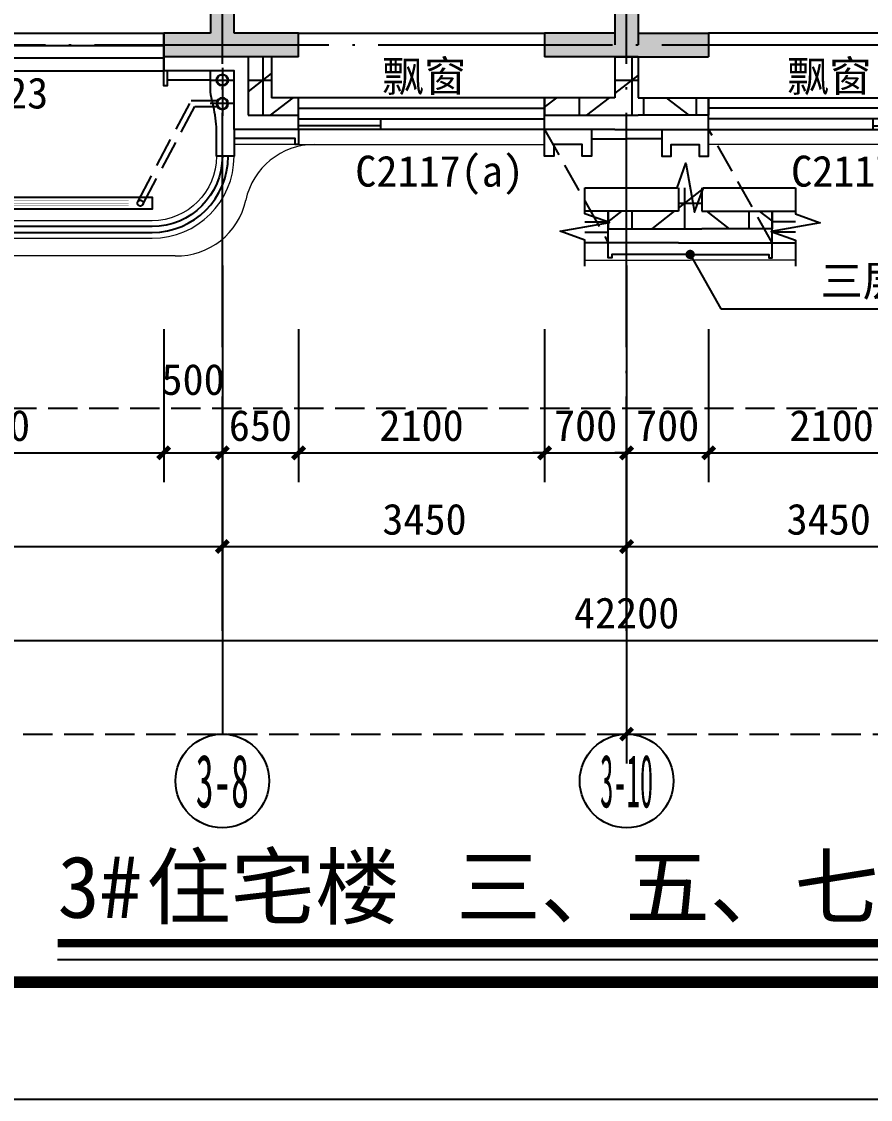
# Model space of a CAD drawing. Extents: x -46233 to 84150, y 109350 to 390860.
# Drawn here: x 23539 to 30784, y 218800 to 228000 of the extents above; entities that cross this region are included whole.
import ezdxf
from ezdxf.enums import TextEntityAlignment as Align
from ezdxf.xclip import XClip

# ---------------------------------------------------------------- set-up
doc = ezdxf.new("R2010")
doc.units = 0
doc.header["$LTSCALE"] = 1000
doc.header["$MEASUREMENT"] = 0
doc.header["$XCLIPFRAME"] = 0
for name, pattern in [('3#-轴线$1$DOTE', [2.42, 2, -0.2, 0.02, -0.2]), ('3#楼J层线脚$0$DASH', [0.35, 0.25, -0.1]), ('3#楼J层线脚$0$DOTE', [2.42, 2, -0.2, 0.02, -0.2]), ('DASH', [0.35, 0.25, -0.1])]:
    doc.linetypes.add(name, pattern=pattern)
doc.layers.get('Defpoints').update_dxf_attribs({"color": 4, "linetype": 'DASH'})
for name, color, linetype in [('120+120-墙体-连接$0$A-COLU-CONC-HATC', 204, 'Continuous'), ('120+120-墙体-连接$0$A-FLOR-UNDR', 177, 'Continuous'), ('120+120-墙体-连接$0$A-WALL-BLOK', 131, 'Continuous'), ('120+120-墙体-连接$0$A-WALL-CONC', 9, 'Continuous'), ('120+120-墙体-连接$0$A-WALL-INSL', 241, 'Continuous'), ('120-J-MC$0$A-ANNO-HATC-SOLD', 252, 'Continuous'), ('120-J-MC$0$A-COLU-CONC-HATC', 204, 'Continuous'), ('120-J-MC$0$A-DOOR', 51, 'Continuous'), ('120-J-MC$0$A-FLOR-HRAL', 71, 'Continuous'), ('120-J-MC$0$A-WALL-BLOK', 131, 'Continuous'), ('120-J-MC$0$A-WALL-CONC', 9, 'Continuous'), ('120-J-MC$0$A-WALL-INSL', 241, 'Continuous'), ('120-MC编号-奇$0$$1$A-ANNO-TEXT', 255, 'Continuous'), ('120-MC编号-奇反$0$$1$A-ANNO-TEXT', 255, 'Continuous'), ('120-墙体$0$120-墙体$0$A-COLU-CONC-HATC', 204, 'Continuous'), ('120-墙体$0$120-墙体$0$A-WALL-CONC', 9, 'Continuous'), ('125-MC-交接$0$A-COLU-CONC-HATC', 204, 'Continuous'), ('125-MC-交接$0$A-WALL-BLOK', 131, 'Continuous'), ('125-MC-交接$0$A-WALL-INSL', 241, 'Continuous'), ('3#-轴号$0$A-ANNO-AXIS-CIRC', 3, 'Continuous'), ('3#-轴号$0$A-ANNO-AXIS-TEXT', 7, 'Continuous'), ('3#-轴号$0$A-ANNO-DIMS', 3, 'Continuous'), ('3#-轴线$1$A-ANNO-DOTE', 10, '3#-轴线$1$DOTE'), ('3#楼J层线脚$0$A-00-HX-113-wall-01Y$0$HRAL', 31, 'Continuous'), ('3#楼J层线脚$0$A-00-HX-113-wall-01Y$0$SUPF', 151, 'Continuous'), ('3#楼J层线脚$0$A-FLOR-OVHD', 171, '3#楼J层线脚$0$DASH'), ('3#楼J层线脚$0$A-FLOR-UNDR', 177, 'Continuous'), ('3#楼J层线脚$0$bolibeiban剖', 4, 'Continuous'), ('A-00-HX-113-wall-01Y$0$HRAL', 31, 'Continuous'), ('A-ANNO-DIMS', 3, 'Continuous'), ('A-ANNO-HATC-PATT', 8, 'Continuous'), ('A-ANNO-NOTE', 3, 'Continuous'), ('A-ANNO-SYMB', 3, 'Continuous'), ('A-ANNO-TEXT', 255, 'Continuous'), ('A-DRAN-SYMB', 243, 'Continuous'), ('A-WALL-INSL', 241, 'Continuous'), ('A1-无手签$0$A-ANNO-TTLB', 7, 'Continuous'), ('AXIS_TEXT', 7, 'Continuous')]:
    doc.layers.add(name, color=color, linetype=linetype)
for name, color, linetype, lineweight in [('3#楼J层线脚$0$A-00-15-1#-PM-2F$0$00-装饰-看', 46, 'Continuous', 5), ('3#楼J层线脚$0$A-00-15-4#-PM-TF$0$00-装饰-看', 46, 'Continuous', 5), ('A-00-15-1#-PM-2F$0$00-装饰-看', 46, 'Continuous', 5)]:
    doc.layers.add(name, color=color, linetype=linetype, lineweight=lineweight)
doc.styles.add('120-MC编号-奇$0$Standard', font='')
doc.styles.add('120-MC编号-奇反$0$Standard', font='')
doc.styles.add('3#-轴号$0$_TCH_AXIS', font='')
doc.styles.add('3#-轴号$0$_TCH_DIM_T3', font='')
doc.styles.add('_TCH_DIM', font='')
doc.styles.add('_TCH_DIM_T3', font='')
doc.styles.add('COMPLEX', font='COMPLEX')
doc.styles.get("Standard").update_dxf_attribs({"font": ''})
doc.styles.get('120-MC编号-奇$0$Standard').set_extended_font_data('SimSun')
doc.styles.get('120-MC编号-奇反$0$Standard').set_extended_font_data('SimSun')
doc.styles.get('3#-轴号$0$_TCH_AXIS').set_extended_font_data('SimSun')
doc.styles.get('3#-轴号$0$_TCH_DIM_T3').set_extended_font_data('SimSun')
doc.styles.get('_TCH_DIM').set_extended_font_data('SimSun')
doc.styles.get('_TCH_DIM_T3').set_extended_font_data('SimSun')
doc.styles.get('Standard').set_extended_font_data('SimSun')
doc.dimstyles.new('3#-轴号$0$_TCH_ARCH&&100', dxfattribs={"dimtxt": 264.345992, "dimasz": 100, "dimexe": 250, "dimexo": 300, "dimgap": 100, "dimtad": 1, "dimdec": 0, "dimzin": 0, "dimdsep": 46, "dimtxsty": '3#-轴号$0$_TCH_DIM_T3', "dimblk": '3#-轴号$0$_ArchTick', "dimcen": 0.09, "dimclrt": 7, "dimazin": 2, "dimtfac": 1, "dimtdec": 0, "dimtix": 1, "dimtmove": 2, "dimatfit": 3, "dimfxl": 100, "dimtolj": 1, "dimtzin": 0, "dimarcsym": 0})
doc.dimstyles.new('_TCH_ARCH&&100', dxfattribs={"dimtxt": 264.345992, "dimasz": 100, "dimexe": 250, "dimexo": 300, "dimgap": 100, "dimtad": 1, "dimdec": 0, "dimzin": 0, "dimdsep": 46, "dimtxsty": '_TCH_DIM_T3', "dimblk": 'ARCHTICK', "dimcen": 0.09, "dimclrt": 7, "dimazin": 2, "dimtfac": 1, "dimtdec": 0, "dimtix": 1, "dimtmove": 2, "dimatfit": 3, "dimfxl": 100, "dimtolj": 1, "dimtzin": 0, "dimarcsym": 0})
pattern_1 = [(0, (0, 0), (0, 350), []), (37.875, (400, 0), (-169.615, 218.0767), []), (90, (400, 0), (-450, 3e-14), [])]

# ---------------------------------------------------------------- blocks, each defined once
blk = doc.blocks.new('120-J-MC$0$BGBFG')
at = {"layer": '120-J-MC$0$A-FLOR-HRAL'}
blk.add_lwpolyline([(0, 0), (700, 0), (700, -60), (0, -60)], close=True, dxfattribs=at)
blk.add_lwpolyline([(700, 0), (700, -90)], dxfattribs=at)
blk = doc.blocks.new('120-J-MC$0$$DorLib2D$00000009')
for p, q in [((0.413, 0.905), (0.413, 0.081)), ((0.454, 0.905), (0.413, 0.905)), ((0.454, 0.081), (0.454, 0.905)), ((0.413, 0.782), (0.378, 0.782)), ((0.489, 0.782), (0.454, 0.782)), ((0.413, 0.624), (0.378, 0.624)), ((0.489, 0.624), (0.454, 0.624)), ((-0.494, 0.081), (-0.453, 0.081)), ((-0.494, -0.002), (-0.494, 0.081)), ((-0.453, 0.081), (-0.453, 0.039)), ((-0.453, 0.039), (-0.412, 0.039)), ((-0.412, 0.039), (-0.412, -0.002)), ((0.413, 0.081), (0.454, 0.081)), ((0.454, 0.039), (0.413, 0.039)), ((0.413, 0.039), (0.413, -0.002)), ((0.495, 0.081), (0.454, 0.081)), ((0.454, 0.081), (0.454, 0.039)), ((0.495, -0.002), (0.495, 0.081)), ((-0.494, -0.002), (-0.494, -0.002)), ((-0.412, -0.002), (-0.494, -0.002)), ((0.413, -0.002), (0.495, -0.002)), ((0.495, -0.002), (0.495, -0.002))]:
    blk.add_line(p, q)
at = {"lineweight": 13}
for p, q in [((0.378, 0.782), (0.378, 0.624)), ((0.489, 0.782), (0.489, 0.624))]:
    blk.add_line(p, q, dxfattribs=at)
blk.add_arc((0.372, 0.082), 0.825, 87.134, 180.0717, dxfattribs=at)
blk = doc.blocks.new('120-J-MC$0$$TCHSYS$WIN2D')
for p, q in [((-0.5, 0.5), (0.5, 0.5)), ((-0.5, 0.5), (-0.5, -0.5)), ((0.5, 0.5), (0.5, -0.5)), ((0.5, 0.1667), (-0.5, 0.1667)), ((0.5, -0.1667), (-0.5, -0.1667)), ((-0.5, -0.5), (0.5, -0.5))]:
    blk.add_line(p, q)
blk = doc.blocks.new('120-J-MC')
at = {"layer": '120-J-MC$0$A-COLU-CONC-HATC'}
h = blk.add_hatch(dxfattribs=at)
h.set_pattern_fill('空心砖', color=256, scale=100, style=0)
h.set_pattern_definition(pattern_1)
h.paths.add_polyline_path([(-2430, -11200), (-2430, -11700), (-2230, -11550), (-2230, -11200)])
h = blk.add_hatch(dxfattribs=at)
h.set_pattern_fill('空心砖', color=256, scale=100, style=0)
h.set_pattern_definition(pattern_1)
h.paths.add_polyline_path([(-2430, -11700), (-2000, -11700), (-2000, -11550), (-2230, -11550)])
h = blk.add_hatch(dxfattribs=at)
h.set_pattern_fill('空心砖', color=256, scale=100, style=0)
h.set_pattern_definition(pattern_1)
h.paths.add_polyline_path([(700, -11550), (100, -11550), (100, -11700), (700, -11700)])
at = {"layer": '120-J-MC$0$A-ANNO-HATC-SOLD'}
blk.add_lwpolyline([(-2000, -11000), (100, -11000)], dxfattribs=at)
at = {"layer": '120-J-MC$0$A-DOOR'}
for p, q in [((-7950, -11320), (-7050, -11320)), ((-6150, -11320), (-5250, -11320))]:
    blk.add_line(p, q, dxfattribs=at)
at = {"layer": '120-J-MC$0$A-FLOR-HRAL'}
blk.add_lwpolyline([(-2500, -50), (-700, -50), (-700, -100), (-2500, -100)], close=True, dxfattribs=at)
at = {"layer": '120-J-MC$0$A-WALL-BLOK'}
for p, q in [((-2430, -11200), (-2430, -11700)), ((-2230, -11200), (-2430, -11200)), ((-2230, -11200), (-2230, -11550)), ((-2000, -11550), (-2230, -11550)), ((-2000, -11700), (-2000, -11550)), ((700, -11550), (100, -11550)), ((100, -11550), (100, -11700)), ((-2430, -11700), (-2000, -11700)), ((100, -11700), (700, -11700))]:
    blk.add_line(p, q, dxfattribs=at)
at = {"layer": '120-J-MC$0$A-WALL-CONC'}
for p, q in [((-2500, -100), (-2500, 100)), ((-700, -100), (-700, 100)), ((-9050, -11200), (-9050, -11000)), ((-7050, -11200), (-7050, -11000)), ((-6150, -11200), (-6150, -11000)), ((-3150, -11200), (-3150, -11000))]:
    blk.add_line(p, q, dxfattribs=at)
at = {"layer": '120-J-MC$0$A-WALL-INSL'}
for p, q in [((-2000, -11820), (-2000, -11700)), ((100, -11820), (100, -11700)), ((-2000, -11820), (-2430, -11820)), ((700, -11820), (100, -11820))]:
    blk.add_line(p, q, dxfattribs=at)
for points in [[(-7200, 100), (-7200, 200), (-7250, 200)], [(-5700, 100), (-5700, 200), (-5500, 200), (-5500, 220), (-4700, 220), (-4700, 100)], [(-3500, 100), (-3500, 220), (-2500, 220), (-2500, 100)], [(100, -3400), (200, -3400), (200, 220), (-700, 220), (-700, 100)], [(100, -4100), (200, -4100), (200, -5000)], [(-9050, -11200), (-9050, -11320), (-9650, -11320)], [(-7050, -11200), (-7050, -11320), (-6150, -11320), (-6150, -11200)], [(-2430, -11820), (-2550, -11820), (-2550, -11320), (-3150, -11320), (-3150, -11200)]]:
    blk.add_lwpolyline(points, dxfattribs=at)
blk.add_blockref('120-J-MC$0$BGBFG', (-2000, -11730))
at = {"layer": '120-J-MC$0$A-DOOR', "zscale": 320}
for name, p, xscale, yscale in [('120-J-MC$0$$TCHSYS$WIN2D', (-1600, 60), -1800, -320), ('120-J-MC$0$$TCHSYS$WIN2D', (-8500, -11160), -1100.000000000146, 320), ('120-J-MC$0$$TCHSYS$WIN2D', (-4200, -11160), 2100.000000000513, 320), ('120-J-MC$0$$DorLib2D$00000009', (-7500, -11160), 900, -900), ('120-J-MC$0$$DorLib2D$00000009', (-5700, -11160), -900, -900)]:
    blk.add_blockref(name, p, dxfattribs=dict(at, xscale=xscale, yscale=yscale))
at = {"layer": '120-J-MC$0$A-DOOR', "xscale": 2100, "yscale": 270, "zscale": 270, "rotation": 180}
blk.add_blockref('120-J-MC$0$$TCHSYS$WIN2D', (-950, -11685), dxfattribs=at)
blk = doc.blocks.new('120-墙体')
at = {"layer": '120-墙体$0$120-墙体$0$A-COLU-CONC-HATC'}
for points in [[(-2550, -11000), (-2550, -8000), (-2750, -8000), (-2750, -11000), (-2650, -11066.7)], [(-2650, -11066.7), (-2750, -11000), (-3150, -11000), (-3150, -11200), (-2650, -11200)], [(-2000, -11000), (-2550, -11000), (-2650, -11066.7), (-2650, -11200), (-2000, -11200)], [(700, -11200), (700, -11000), (100, -11000), (100, -11200)]]:
    blk.add_hatch(color=256, dxfattribs=at).paths.add_polyline_path(points)
at = {"layer": '120-墙体$0$120-墙体$0$A-WALL-CONC'}
for p, q in [((-2750, -8000), (-2750, -11000)), ((-2550, -11000), (-2550, -8000)), ((-2750, -11000), (-3150, -11000)), ((-3150, -11200), (-3150, -11000)), ((-2000, -11000), (-2550, -11000)), ((-2000, -11200), (-2000, -11000)), ((700, -11000), (100, -11000)), ((-2650, -11200), (-3150, -11200)), ((-2000, -11200), (-2650, -11200)), ((700, -11200), (100, -11200))]:
    blk.add_line(p, q, dxfattribs=at)
blk.add_lwpolyline([(100, -11000), (100, -11200)], dxfattribs=at)
at = {"layer": 'Defpoints'}
blk.add_lwpolyline([(700, -4900), (700, -11200)], dxfattribs=at)
blk = doc.blocks.new('120+120-墙体-连接')
at = {"layer": '120+120-墙体-连接$0$A-COLU-CONC-HATC'}
for points in [[(-150, -100), (-100, -100), (0, -33.3), (0, 100), (-150, 100)], [(0, -33.3), (100, -100), (150, -100), (150, 100), (0, 100)], [(0, -33.3), (-100, -100), (-100, -5900), (0, -5966.7), (100, -5900), (100, -100)], [(-100, -5900), (-100, -6100), (0, -6100), (0, -5966.7)], [(0, -5966.7), (0, -6100), (100, -6100), (100, -5900)]]:
    blk.add_hatch(color=256, dxfattribs=at).paths.add_polyline_path(points)
at = {"layer": '120+120-墙体-连接$0$A-FLOR-UNDR'}
for points in [[(-602, 1700), (-102, 1700), (-102, 200), (-602, 200)], [(598, 1700), (98, 1700), (98, 200), (598, 200)]]:
    blk.add_lwpolyline(points, close=True, dxfattribs=at)
at = {"layer": '120+120-墙体-连接$0$A-WALL-BLOK'}
for p, q in [((-102, 1700), (-102, 200)), ((98, 1700), (-102, 1700)), ((98, 1700), (98, 200)), ((98, 200), (-102, 200))]:
    blk.add_line(p, q, dxfattribs=at)
at = {"layer": '120+120-墙体-连接$0$A-WALL-CONC'}
for p, q in [((-150, 100), (0, 100)), ((-150, 100), (-150, -100)), ((0, 100), (150, 100)), ((150, 100), (150, -100)), ((-150, -100), (-100, -100)), ((-100, -100), (-100, -5900)), ((100, -100), (100, -5900)), ((100, -100), (150, -100)), ((-100, -5900), (-100, -5900)), ((100, -5900), (100, -5900)), ((-100, -6100), (0, -6100)), ((0, -6100), (100, -6100))]:
    blk.add_line(p, q, dxfattribs=at)
at = {"layer": '120+120-墙体-连接$0$A-WALL-INSL'}
for p, q in [((-150, 200), (0, 200)), ((0, 200), (150, 200))]:
    blk.add_line(p, q, dxfattribs=at)
blk = doc.blocks.new('3#-标准层')
for name, p in [('120-墙体', (20100, 0)), ('120+120-墙体-连接', (20900, -5100))]:
    blk.add_blockref(name, p)
at = {"xscale": -1}
blk.add_blockref('120-墙体', (21700, 0), dxfattribs=at)
blk = doc.blocks.new('3#-轴线')
at = {"layer": '3#-轴线$1$A-ANNO-DOTE'}
for points in [[(20900, -16100), (20900, 5500)], [(17450, -16100), (17450, -3200)], [(-3000, -11100), (45757.3, -11100)]]:
    blk.add_lwpolyline(points, dxfattribs=at)
blk = doc.blocks.new('_AXISO')
blk.add_circle((0, 0), 0.5)
at = {"layer": 'AXIS_TEXT', "style": 'COMPLEX', "width": 1.041667}
blk.add_attdef('A', text='', height=0.56, dxfattribs=at).set_placement((-0.25, -0.28), (0.25, -0.28), align=Align.FIT)
blk = doc.blocks.new('3#-轴号$0$_ArchTick')
at = {"color": 0, "linetype": 'ByBlock', "const_width": 0.4}
blk.add_lwpolyline([(-0.5, -0.5), (0.5, 0.5)], dxfattribs=at)
blk = doc.blocks.new('*D799')
at = {"layer": '3#-轴号$0$A-ANNO-DIMS', "color": 0, "lineweight": -2, "transparency": 16777216}
for p, q in [((10450, -15881.5), (10450, -16631.5)), ((17450, -15881.5), (17450, -16631.5)), ((10450, -16381.5), (17450, -16381.5))]:
    blk.add_line(p, q, dxfattribs=at)
at = {"layer": 'Defpoints', "color": 0, "transparency": 16777216}
for p in [(10450, -15581.5), (17450, -15581.5), (17450, -16381.5)]:
    blk.add_point(p, dxfattribs=at)
at = {"layer": '3#-轴号$0$A-ANNO-DIMS', "color": 0, "lineweight": -2, "transparency": 16777216, "xscale": 100, "yscale": 100, "zscale": 100, "rotation": 180}
blk.add_blockref('3#-轴号$0$_ArchTick', (10450, -16381.5), dxfattribs=at)
at = {"layer": '3#-轴号$0$A-ANNO-DIMS', "color": 0, "lineweight": -2, "transparency": 16777216, "xscale": 100, "yscale": 100, "zscale": 100}
blk.add_blockref('3#-轴号$0$_ArchTick', (17450, -16381.5), dxfattribs=at)
at = {"layer": '3#-轴号$0$A-ANNO-DIMS', "color": 7, "transparency": 16777216, "insert": (13950, -16149.3), "char_height": 264.35, "attachment_point": 5, "style": '3#-轴号$0$_TCH_DIM_T3'}
blk.add_mtext('\\A1;7000', dxfattribs=at)
blk = doc.blocks.new('*D800')
at = {"layer": '3#-轴号$0$A-ANNO-DIMS', "color": 0, "lineweight": -2, "transparency": 16777216}
for p, q in [((17450, -15881.5), (17450, -16631.5)), ((20900, -15881.5), (20900, -16631.5)), ((17450, -16381.5), (20900, -16381.5))]:
    blk.add_line(p, q, dxfattribs=at)
at = {"layer": 'Defpoints', "color": 0, "transparency": 16777216}
for p in [(17450, -15581.5), (20900, -15581.5), (20900, -16381.5)]:
    blk.add_point(p, dxfattribs=at)
at = {"layer": '3#-轴号$0$A-ANNO-DIMS', "color": 0, "lineweight": -2, "transparency": 16777216, "xscale": 100, "yscale": 100, "zscale": 100, "rotation": 180}
blk.add_blockref('3#-轴号$0$_ArchTick', (17450, -16381.5), dxfattribs=at)
at = {"layer": '3#-轴号$0$A-ANNO-DIMS', "color": 0, "lineweight": -2, "transparency": 16777216, "xscale": 100, "yscale": 100, "zscale": 100}
blk.add_blockref('3#-轴号$0$_ArchTick', (20900, -16381.5), dxfattribs=at)
at = {"layer": '3#-轴号$0$A-ANNO-DIMS', "color": 7, "transparency": 16777216, "insert": (19175, -16149.3), "char_height": 264.35, "attachment_point": 5, "style": '3#-轴号$0$_TCH_DIM_T3'}
blk.add_mtext('\\A1;3450', dxfattribs=at)
blk = doc.blocks.new('*D801')
at = {"layer": '3#-轴号$0$A-ANNO-DIMS', "color": 0, "lineweight": -2, "transparency": 16777216}
for p, q in [((20900, -15881.5), (20900, -16631.5)), ((24350, -15881.5), (24350, -16631.5)), ((20900, -16381.5), (24350, -16381.5))]:
    blk.add_line(p, q, dxfattribs=at)
at = {"layer": 'Defpoints', "color": 0, "transparency": 16777216}
for p in [(20900, -15581.5), (24350, -15581.5), (24350, -16381.5)]:
    blk.add_point(p, dxfattribs=at)
at = {"layer": '3#-轴号$0$A-ANNO-DIMS', "color": 0, "lineweight": -2, "transparency": 16777216, "xscale": 100, "yscale": 100, "zscale": 100, "rotation": 180}
blk.add_blockref('3#-轴号$0$_ArchTick', (20900, -16381.5), dxfattribs=at)
at = {"layer": '3#-轴号$0$A-ANNO-DIMS', "color": 0, "lineweight": -2, "transparency": 16777216, "xscale": 100, "yscale": 100, "zscale": 100}
blk.add_blockref('3#-轴号$0$_ArchTick', (24350, -16381.5), dxfattribs=at)
at = {"layer": '3#-轴号$0$A-ANNO-DIMS', "color": 7, "transparency": 16777216, "insert": (22625, -16149.3), "char_height": 264.35, "attachment_point": 5, "style": '3#-轴号$0$_TCH_DIM_T3'}
blk.add_mtext('\\A1;3450', dxfattribs=at)
blk = doc.blocks.new('YTHYTJYUJ')
at = {"layer": 'A-ANNO-TEXT'}
for p in [(18811.9, -397.5), (22268.6, -397.5)]:
    blk.add_text('飘窗', height=264.35, dxfattribs=at).set_placement(p)
blk = doc.blocks.new('120-MC编号-奇')
at = {"layer": '120-MC编号-奇$0$$1$A-ANNO-TEXT', "color": 2, "style": '120-MC编号-奇$0$Standard'}
for s, p in [('MLC3023', (4255.1, -4542.1, 0)), ('C2117(a)', (8134.8, -5208.9, 0))]:
    blk.add_text(s, height=264.35, dxfattribs=at).set_placement(p)
blk = doc.blocks.new('120-MC编号-奇反')
at = {"layer": '120-MC编号-奇反$0$$1$A-ANNO-TEXT', "color": 2, "style": '120-MC编号-奇反$0$Standard'}
blk.add_text('C2117(a)', height=264.35, dxfattribs=at).set_placement((-9045.9, -5208.9, 0))
blk = doc.blocks.new('125-MC-交接')
at = {"layer": '125-MC-交接$0$A-COLU-CONC-HATC'}
h = blk.add_hatch(dxfattribs=at)
h.set_pattern_fill('空心砖', color=256, scale=100, style=0)
h.set_pattern_definition(pattern_1)
h.paths.add_polyline_path([(-100, -100), (-100, -450), (0, -500), (100, -450), (100, -100)])
h = blk.add_hatch(dxfattribs=at)
h.set_pattern_fill('空心砖', color=256, scale=100, style=0)
h.set_pattern_definition(pattern_1)
h.paths.add_polyline_path([(-100, -450), (-100, -600), (0, -600), (0, -500)])
h = blk.add_hatch(dxfattribs=at)
h.set_pattern_fill('空心砖', color=256, scale=100, style=0)
h.set_pattern_definition(pattern_1)
h.paths.add_polyline_path([(0, -500), (0, -600), (100, -600), (100, -450)])
at = {"layer": '125-MC-交接$0$A-WALL-BLOK'}
for p, q in [((-100, -100), (-100, -450)), ((100, -100), (-100, -100)), ((100, -100), (100, -450)), ((-100, -450), (-100, -450)), ((100, -450), (100, -450)), ((-100, -600), (0, -600)), ((0, -600), (100, -600))]:
    blk.add_line(p, q, dxfattribs=at)
at = {"layer": '125-MC-交接$0$A-WALL-INSL'}
for p, q in [((-100, -720), (0, -720)), ((0, -720), (100, -720))]:
    blk.add_line(p, q, dxfattribs=at)
blk = doc.blocks.new('*U242')
at = {"layer": '3#楼J层线脚$0$A-FLOR-UNDR'}
blk.add_lwpolyline([(0, 0), (6299.8, 0), (6299.8, -100), (0, -100)], close=True, dxfattribs=at)
at = {"layer": '3#楼J层线脚$0$A-FLOR-UNDR', "const_width": 2}
for points in [[(200, -30), (6099.8, -30)], [(200, -50), (6099.8, -50)], [(6099.8, -70), (200, -70)]]:
    blk.add_lwpolyline(points, dxfattribs=at)
blk = doc.blocks.new('3#楼J层线脚')
at = {"layer": '3#楼J层线脚$0$A-00-15-1#-PM-2F$0$00-装饰-看', "linetype": 'ByBlock'}
blk.add_line((6598.2, -5799.9), (0.3, -5800.1), dxfattribs=at)
for points in [[(6949.9, -4949.6, -0.414206), (6399.9, -5499.6), (100.1, -5500.1)], [(4700.1, -5649.8), (6399.9, -5649.6, 0.413989), (7099.9, -4950.1)]]:
    blk.add_lwpolyline(points, format="xyb", dxfattribs=at)
for centre, radius, start, end in [((7786.7, -5449.6), 600, 89.99999, 167.97517), ((6612.2, -5199.1), 601, 268.66625, 347.94156)]:
    blk.add_arc(centre, radius, start, end, dxfattribs=at)
at = {"layer": '3#楼J层线脚$0$A-00-15-4#-PM-TF$0$00-装饰-看', "color": 251}
for points in [[(7620.2, -4848.2), (7099.8, -4848.2)], [(7650.2, -4848.2), (9750, -4848.2)]]:
    blk.add_lwpolyline(points, dxfattribs=at)
at = {"layer": '3#楼J层线脚$0$A-00-HX-113-wall-01Y$0$HRAL'}
for points in [[(6530.4, -4220), (6530.4, -4348.1), (6500.4, -4348.1), (6500.4, -4220)], [(7650.2, -4718.2), (7650.2, -4848.2), (7620.2, -4848.2), (7620.2, -4848.2), (7620.2, -4798.2), (7099.8, -4798.2)], [(10150, -4720), (10150, -4950), (10070, -4950), (10070, -4850), (9830, -4850), (9830, -4950), (9750, -4950), (9750, -4720)], [(10150, -4800), (10450, -4800)]]:
    blk.add_lwpolyline(points, dxfattribs=at)
blk.add_lwpolyline([(7100, -4720), (7100, -4950.1), (6950, -4950.1), (6950, -4700, 0.033286), (6920, -4500, -0.049908), (6900, -4400), (6900, -4222)], format="xyb", dxfattribs=at)
at = {"layer": '3#楼J层线脚$0$A-00-HX-113-wall-01Y$0$SUPF'}
for points in [[(0.2, -5600.1), (6399.9, -5599.6, 0.414206), (7049.9, -4949.6), (7049.9, -4949.6), (7049.9, -4949.6)], [(6999.9, -4949.6), (6999.9, -4949.6), (6999.9, -4949.6, -0.414206), (6399.9, -5549.6), (0.2, -5550.1)]]:
    blk.add_lwpolyline(points, format="xyb", dxfattribs=at)
at = {"layer": '3#楼J层线脚$0$A-FLOR-OVHD'}
for points in [[(6277.8, -5338.3), (6734.3, -4475), (6956.7, -4475)], [(6322, -5361.7), (6764.5, -4525), (6956.7, -4525)]]:
    blk.add_lwpolyline(points, dxfattribs=at)
blk.add_circle((6299.9, -5350), 25, dxfattribs=at)
at = {"layer": '3#楼J层线脚$0$bolibeiban剖'}
blk.add_lwpolyline([(6530.4, -4298.1), (6900, -4298.1)], dxfattribs=at)
at = {"linetype": '3#楼J层线脚$0$DOTE'}
blk.add_blockref('*U242', (100.1, -5300), dxfattribs=at)
blk = doc.blocks.new('YSG-T')
at = {"layer": 'A-DRAN-SYMB', "color": 1}
for p, q in [((0, 105), (0, -105)), ((-105, 0), (105, 0))]:
    blk.add_line(p, q, dxfattribs=at)
for radius in [50, 45]:
    blk.add_circle((0, 0), radius, dxfattribs=at)
blk = doc.blocks.new('VFDCV DF')
at = {"xscale": -1}
blk.add_blockref('YSG-T', (7000, -4500), dxfattribs=at)
blk = doc.blocks.new('雨水管')
at = {"layer": 'A-DRAN-SYMB'}
for p, q in [((100, 105), (100, -105)), ((-5, 0), (205, 0))]:
    blk.add_line(p, q, dxfattribs=at)
for radius in [50, 45]:
    blk.add_circle((100, 0), radius, dxfattribs=at)
blk = doc.blocks.new('YHHYTG')
blk.add_blockref('雨水管', (6900, -4300))
blk = doc.blocks.new('vgfrtvgf')
blk.add_blockref('VFDCV DF', (0, 0))
at = {"layer": 'A-WALL-INSL'}
blk.add_blockref('YHHYTG', (0, 0), dxfattribs=at)
blk = doc.blocks.new('_ArchTick')
at = {"color": 0, "linetype": 'ByBlock', "const_width": 0.4}
blk.add_lwpolyline([(-0.5, -0.5), (0.5, 0.5)], dxfattribs=at)
blk = doc.blocks.new('*D321')
at = {"layer": 'A-ANNO-DIMS', "color": 0, "linetype": 'DASH', "lineweight": -2, "transparency": 16777216}
for p, q in [((28702.7, 222952), (28702.7, 221668.5)), ((49602.7, 222952), (49602.7, 221668.5)), ((28702.7, 221918.5), (49602.7, 221918.5))]:
    blk.add_line(p, q, dxfattribs=at)
at = {"layer": 'Defpoints', "color": 0, "linetype": 'DASH', "transparency": 16777216}
for p in [(28702.7, 223252), (49602.7, 223252), (49602.7, 221918.5)]:
    blk.add_point(p, dxfattribs=at)
at = {"layer": 'A-ANNO-DIMS', "color": 0, "linetype": 'DASH', "lineweight": -2, "transparency": 16777216, "xscale": 100, "yscale": 100, "zscale": 100, "rotation": 180}
blk.add_blockref('_ArchTick', (28702.7, 221918.5), dxfattribs=at)
at = {"layer": 'A-ANNO-DIMS', "color": 0, "linetype": 'DASH', "lineweight": -2, "transparency": 16777216, "xscale": 100, "yscale": 100, "zscale": 100}
blk.add_blockref('_ArchTick', (49602.7, 221918.5), dxfattribs=at)
at = {"layer": 'A-ANNO-DIMS', "color": 7, "linetype": 'DASH', "transparency": 16777216, "insert": (39152.7, 222192.7), "char_height": 264.35, "attachment_point": 5, "style": '_TCH_DIM_T3'}
blk.add_mtext('\\A1;一单元', dxfattribs=at)
blk = doc.blocks.new('*D322')
at = {"layer": 'A-ANNO-DIMS', "color": 0, "linetype": 'DASH', "lineweight": -2, "transparency": 16777216}
for p, q in [((7802.7, 222952), (7802.7, 221668.5)), ((28702.7, 222952), (28702.7, 221668.5)), ((7802.7, 221918.5), (28702.7, 221918.5))]:
    blk.add_line(p, q, dxfattribs=at)
at = {"layer": 'Defpoints', "color": 0, "linetype": 'DASH', "transparency": 16777216}
for p in [(7802.7, 223252), (28702.7, 223252), (28702.7, 221918.5)]:
    blk.add_point(p, dxfattribs=at)
at = {"layer": 'A-ANNO-DIMS', "color": 0, "linetype": 'DASH', "lineweight": -2, "transparency": 16777216, "xscale": 100, "yscale": 100, "zscale": 100, "rotation": 180}
blk.add_blockref('_ArchTick', (7802.7, 221918.5), dxfattribs=at)
at = {"layer": 'A-ANNO-DIMS', "color": 0, "linetype": 'DASH', "lineweight": -2, "transparency": 16777216, "xscale": 100, "yscale": 100, "zscale": 100}
blk.add_blockref('_ArchTick', (28702.7, 221918.5), dxfattribs=at)
at = {"layer": 'A-ANNO-DIMS', "color": 7, "linetype": 'DASH', "transparency": 16777216, "insert": (18252.7, 222192.7), "char_height": 264.35, "attachment_point": 5, "style": '_TCH_DIM_T3'}
blk.add_mtext('\\A1;二单元', dxfattribs=at)
blk = doc.blocks.new('*D598')
at = {"layer": 'A-ANNO-DIMS', "color": 0, "lineweight": -2, "transparency": 16777216}
for p, q in [((7602.7, 225374.2), (7602.7, 222468.5)), ((49802.7, 225374.2), (49802.7, 222468.5)), ((7602.7, 222718.5), (49802.7, 222718.5))]:
    blk.add_line(p, q, dxfattribs=at)
at = {"layer": 'Defpoints', "color": 0, "transparency": 16777216}
for p in [(7602.7, 225674.2), (49802.7, 225674.2), (49802.7, 222718.5)]:
    blk.add_point(p, dxfattribs=at)
at = {"layer": 'A-ANNO-DIMS', "color": 0, "lineweight": -2, "transparency": 16777216, "xscale": 100, "yscale": 100, "zscale": 100, "rotation": 180}
blk.add_blockref('_ArchTick', (7602.7, 222718.5), dxfattribs=at)
at = {"layer": 'A-ANNO-DIMS', "color": 0, "lineweight": -2, "transparency": 16777216, "xscale": 100, "yscale": 100, "zscale": 100}
blk.add_blockref('_ArchTick', (49802.7, 222718.5), dxfattribs=at)
at = {"layer": 'A-ANNO-DIMS', "color": 7, "transparency": 16777216, "insert": (28702.7, 222950.7), "char_height": 264.35, "attachment_point": 5, "style": '_TCH_DIM_T3'}
blk.add_mtext('\\A1;42200', dxfattribs=at)
blk = doc.blocks.new('*D610')
at = {"layer": 'A-ANNO-DIMS', "color": 0, "lineweight": -2, "transparency": 16777216}
for p, q in [((21752.7, 225374.2), (21752.7, 224068.5)), ((24752.7, 225374.2), (24752.7, 224068.5)), ((21752.7, 224318.5), (24752.7, 224318.5))]:
    blk.add_line(p, q, dxfattribs=at)
at = {"layer": 'Defpoints', "color": 0, "transparency": 16777216}
for p in [(21752.7, 225674.2), (24752.7, 225674.2), (24752.7, 224318.5)]:
    blk.add_point(p, dxfattribs=at)
at = {"layer": 'A-ANNO-DIMS', "color": 0, "lineweight": -2, "transparency": 16777216, "xscale": 100, "yscale": 100, "zscale": 100, "rotation": 180}
blk.add_blockref('_ArchTick', (21752.7, 224318.5), dxfattribs=at)
at = {"layer": 'A-ANNO-DIMS', "color": 0, "lineweight": -2, "transparency": 16777216, "xscale": 100, "yscale": 100, "zscale": 100}
blk.add_blockref('_ArchTick', (24752.7, 224318.5), dxfattribs=at)
at = {"layer": 'A-ANNO-DIMS', "color": 7, "transparency": 16777216, "insert": (23252.7, 224550.7), "char_height": 264.35, "attachment_point": 5, "style": '_TCH_DIM_T3'}
blk.add_mtext('\\A1;3000', dxfattribs=at)
blk = doc.blocks.new('*D611')
at = {"layer": 'A-ANNO-DIMS', "color": 0, "lineweight": -2, "transparency": 16777216}
for p, q in [((24752.7, 225374.2), (24752.7, 224068.5)), ((25252.7, 225374.2), (25252.7, 224068.5)), ((24752.7, 224318.5), (25252.7, 224318.5))]:
    blk.add_line(p, q, dxfattribs=at)
at = {"layer": 'Defpoints', "color": 0, "transparency": 16777216}
for p in [(24752.7, 225674.2), (25252.7, 225674.2), (25252.7, 224318.5)]:
    blk.add_point(p, dxfattribs=at)
at = {"layer": 'A-ANNO-DIMS', "color": 0, "lineweight": -2, "transparency": 16777216, "xscale": 100, "yscale": 100, "zscale": 100, "rotation": 180}
blk.add_blockref('_ArchTick', (24752.7, 224318.5), dxfattribs=at)
at = {"layer": 'A-ANNO-DIMS', "color": 0, "lineweight": -2, "transparency": 16777216, "xscale": 100, "yscale": 100, "zscale": 100}
blk.add_blockref('_ArchTick', (25252.7, 224318.5), dxfattribs=at)
at = {"layer": 'A-ANNO-DIMS', "color": 7, "transparency": 16777216, "insert": (25002.7, 224943.5), "char_height": 264.35, "attachment_point": 5, "style": '_TCH_DIM_T3'}
blk.add_mtext('\\A1;500', dxfattribs=at)
blk = doc.blocks.new('*D612')
at = {"layer": 'A-ANNO-DIMS', "color": 0, "lineweight": -2, "transparency": 16777216}
for p, q in [((25252.7, 225374.2), (25252.7, 224068.5)), ((25902.7, 225374.2), (25902.7, 224068.5)), ((25252.7, 224318.5), (25152.7, 224318.5)), ((25252.7, 224318.5), (25902.7, 224318.5)), ((25902.7, 224318.5), (26002.7, 224318.5))]:
    blk.add_line(p, q, dxfattribs=at)
at = {"layer": 'Defpoints', "color": 0, "transparency": 16777216}
for p in [(25252.7, 225674.2), (25902.7, 225674.2), (25902.7, 224318.5)]:
    blk.add_point(p, dxfattribs=at)
at = {"layer": 'A-ANNO-DIMS', "color": 0, "lineweight": -2, "transparency": 16777216, "xscale": 100, "yscale": 100, "zscale": 100}
blk.add_blockref('_ArchTick', (25252.7, 224318.5), dxfattribs=at)
at = {"layer": 'A-ANNO-DIMS', "color": 0, "lineweight": -2, "transparency": 16777216, "xscale": 100, "yscale": 100, "zscale": 100, "rotation": 180}
blk.add_blockref('_ArchTick', (25902.7, 224318.5), dxfattribs=at)
at = {"layer": 'A-ANNO-DIMS', "color": 7, "transparency": 16777216, "insert": (25577.7, 224550.7), "char_height": 264.35, "attachment_point": 5, "style": '_TCH_DIM_T3'}
blk.add_mtext('\\A1;650', dxfattribs=at)
blk = doc.blocks.new('*D613')
at = {"layer": 'A-ANNO-DIMS', "color": 0, "lineweight": -2, "transparency": 16777216}
for p, q in [((25902.7, 225374.2), (25902.7, 224068.5)), ((28002.7, 225374.2), (28002.7, 224068.5)), ((25902.7, 224318.5), (28002.7, 224318.5))]:
    blk.add_line(p, q, dxfattribs=at)
at = {"layer": 'Defpoints', "color": 0, "transparency": 16777216}
for p in [(25902.7, 225674.2), (28002.7, 225674.2), (28002.7, 224318.5)]:
    blk.add_point(p, dxfattribs=at)
at = {"layer": 'A-ANNO-DIMS', "color": 0, "lineweight": -2, "transparency": 16777216, "xscale": 100, "yscale": 100, "zscale": 100, "rotation": 180}
blk.add_blockref('_ArchTick', (25902.7, 224318.5), dxfattribs=at)
at = {"layer": 'A-ANNO-DIMS', "color": 0, "lineweight": -2, "transparency": 16777216, "xscale": 100, "yscale": 100, "zscale": 100}
blk.add_blockref('_ArchTick', (28002.7, 224318.5), dxfattribs=at)
at = {"layer": 'A-ANNO-DIMS', "color": 7, "transparency": 16777216, "insert": (26952.7, 224550.7), "char_height": 264.35, "attachment_point": 5, "style": '_TCH_DIM_T3'}
blk.add_mtext('\\A1;2100', dxfattribs=at)
blk = doc.blocks.new('*D614')
at = {"layer": 'A-ANNO-DIMS', "color": 0, "lineweight": -2, "transparency": 16777216}
for p, q in [((28002.7, 225374.2), (28002.7, 224068.5)), ((28702.7, 225374.2), (28702.7, 224068.5)), ((28002.7, 224318.5), (27902.7, 224318.5)), ((28002.7, 224318.5), (28702.7, 224318.5)), ((28702.7, 224318.5), (28802.7, 224318.5))]:
    blk.add_line(p, q, dxfattribs=at)
at = {"layer": 'Defpoints', "color": 0, "transparency": 16777216}
for p in [(28002.7, 225674.2), (28702.7, 225674.2), (28702.7, 224318.5)]:
    blk.add_point(p, dxfattribs=at)
at = {"layer": 'A-ANNO-DIMS', "color": 0, "lineweight": -2, "transparency": 16777216, "xscale": 100, "yscale": 100, "zscale": 100}
blk.add_blockref('_ArchTick', (28002.7, 224318.5), dxfattribs=at)
at = {"layer": 'A-ANNO-DIMS', "color": 0, "lineweight": -2, "transparency": 16777216, "xscale": 100, "yscale": 100, "zscale": 100, "rotation": 180}
blk.add_blockref('_ArchTick', (28702.7, 224318.5), dxfattribs=at)
at = {"layer": 'A-ANNO-DIMS', "color": 7, "transparency": 16777216, "insert": (28352.7, 224550.7), "char_height": 264.35, "attachment_point": 5, "style": '_TCH_DIM_T3'}
blk.add_mtext('\\A1;700', dxfattribs=at)
blk = doc.blocks.new('*D615')
at = {"layer": 'A-ANNO-DIMS', "color": 0, "lineweight": -2, "transparency": 16777216}
for p, q in [((28702.7, 225374.2), (28702.7, 224068.5)), ((29402.7, 225374.2), (29402.7, 224068.5)), ((28702.7, 224318.5), (28602.7, 224318.5)), ((28702.7, 224318.5), (29402.7, 224318.5)), ((29402.7, 224318.5), (29502.7, 224318.5))]:
    blk.add_line(p, q, dxfattribs=at)
at = {"layer": 'Defpoints', "color": 0, "transparency": 16777216}
for p in [(28702.7, 225674.2), (29402.7, 225674.2), (29402.7, 224318.5)]:
    blk.add_point(p, dxfattribs=at)
at = {"layer": 'A-ANNO-DIMS', "color": 0, "lineweight": -2, "transparency": 16777216, "xscale": 100, "yscale": 100, "zscale": 100}
blk.add_blockref('_ArchTick', (28702.7, 224318.5), dxfattribs=at)
at = {"layer": 'A-ANNO-DIMS', "color": 0, "lineweight": -2, "transparency": 16777216, "xscale": 100, "yscale": 100, "zscale": 100, "rotation": 180}
blk.add_blockref('_ArchTick', (29402.7, 224318.5), dxfattribs=at)
at = {"layer": 'A-ANNO-DIMS', "color": 7, "transparency": 16777216, "insert": (29052.7, 224550.7), "char_height": 264.35, "attachment_point": 5, "style": '_TCH_DIM_T3'}
blk.add_mtext('\\A1;700', dxfattribs=at)
blk = doc.blocks.new('*D616')
at = {"layer": 'A-ANNO-DIMS', "color": 0, "lineweight": -2, "transparency": 16777216}
for p, q in [((29402.7, 225374.2), (29402.7, 224068.5)), ((31502.7, 225374.2), (31502.7, 224068.5)), ((29402.7, 224318.5), (31502.7, 224318.5))]:
    blk.add_line(p, q, dxfattribs=at)
at = {"layer": 'Defpoints', "color": 0, "transparency": 16777216}
for p in [(29402.7, 225674.2), (31502.7, 225674.2), (31502.7, 224318.5)]:
    blk.add_point(p, dxfattribs=at)
at = {"layer": 'A-ANNO-DIMS', "color": 0, "lineweight": -2, "transparency": 16777216, "xscale": 100, "yscale": 100, "zscale": 100, "rotation": 180}
blk.add_blockref('_ArchTick', (29402.7, 224318.5), dxfattribs=at)
at = {"layer": 'A-ANNO-DIMS', "color": 0, "lineweight": -2, "transparency": 16777216, "xscale": 100, "yscale": 100, "zscale": 100}
blk.add_blockref('_ArchTick', (31502.7, 224318.5), dxfattribs=at)
at = {"layer": 'A-ANNO-DIMS', "color": 7, "transparency": 16777216, "insert": (30452.7, 224550.7), "char_height": 264.35, "attachment_point": 5, "style": '_TCH_DIM_T3'}
blk.add_mtext('\\A1;2100', dxfattribs=at)
blk = doc.blocks.new('3#-轴号')
at = {"layer": '3#-轴号$0$A-ANNO-AXIS-CIRC'}
for p, q in [((17450, -13981.5), (17450, -17981.5)), ((20900, -13981.5), (20900, -17981.5))]:
    blk.add_line(p, q, dxfattribs=at)
at = {"layer": 'Defpoints'}
blk.add_lwpolyline([(-2360.1, 4492.7), (44213.5, 4492.7), (44213.5, -15203.4), (-2360.1, -15203.4)], close=True, dxfattribs=at)
at = {"layer": '3#-轴号$0$A-ANNO-AXIS-CIRC'}
ref = blk.add_blockref('_AXISO', (17450, -18381.5), dxfattribs=dict(at, xscale=800, yscale=800, zscale=800))
ref.add_attrib('A', '3-8', dxfattribs={"layer": '3#-轴号$0$A-ANNO-AXIS-TEXT', "height": 452.55, "style": '3#-轴号$0$_TCH_AXIS', "width": 0.466146}).set_placement((17223.7, -18607.8), (17676.3, -18607.8), align=Align.FIT)
ref = blk.add_blockref('_AXISO', (20900, -18381.5), dxfattribs=dict(at, xscale=800, yscale=800, zscale=800))
ref.add_attrib('A', '3-10', dxfattribs={"layer": '3#-轴号$0$A-ANNO-AXIS-TEXT', "height": 452.55, "style": '3#-轴号$0$_TCH_AXIS', "width": 0.349609}).set_placement((20673.7, -18607.8), (21126.3, -18607.8), align=Align.FIT)
at = {"layer": '3#-轴号$0$A-ANNO-DIMS'}
for p1, p2, picture, middle in [((10450, -15581.5), (17450, -15581.5), '*D799', (13950, -16149.3)), ((17450, -15581.5), (20900, -15581.5), '*D800', (19175, -16149.3)), ((20900, -15581.5), (24350, -15581.5), '*D801', (22625, -16149.3))]:
    dim = blk.add_aligned_dim(p1=p1, p2=p2, distance=-800, dimstyle='3#-轴号$0$_TCH_ARCH&&100', dxfattribs=at)
    dim.commit()
    dim.dimension.update_dxf_attribs({"geometry": picture, "text_midpoint": middle})

msp = doc.modelspace()

# ---------------------------------------------------------------- linework, layer by layer
at = {"layer": 'A-00-15-1#-PM-2F$0$00-装饰-看', "linetype": 'ByBlock'}
for p in [(28345.4, 225962.4), (30145.4, 225962.4)]:
    msp.add_line(p, (29245.4, 225962.4), dxfattribs=at)
at = {"layer": 'A-00-HX-113-wall-01Y$0$HRAL'}
for points in [[(29245.4, 226012), (28575.4, 226012), (28575.4, 225981.9), (28545.4, 225981.9), (28545.4, 226111.9)], [(29245.4, 226012), (29915.4, 226012), (29915.4, 225981.9), (29945.4, 225981.9), (29945.4, 226111.9)]]:
    msp.add_lwpolyline(points, dxfattribs=at)
at = {"layer": 'A-ANNO-HATC-PATT', "linetype": 'DASH'}
for points in [[(28002.7, 227080), (28545.4, 226111.9)], [(29945.4, 226111.9), (29402.7, 227080)]]:
    msp.add_lwpolyline(points, dxfattribs=at)
at = {"layer": 'A-ANNO-NOTE'}
for p, q in [((29245.4, 226012), (29505.7, 225549)), ((29505.7, 225549), (31938.3, 225549))]:
    msp.add_line(p, q, dxfattribs=at)
at = {"layer": 'A-ANNO-NOTE', "const_width": 40}
msp.add_lwpolyline([(29235.6, 226029.5, 1), (29255.2, 225994.6, 1)], format="xyb", close=True, dxfattribs=at)
at = {"layer": 'A-ANNO-SYMB'}
for points in [[(28345.4, 226581.9), (29132.9, 226581.9), (29209.4, 226791.9), (29283.4, 226371.9), (29357.9, 226581.9), (30145.4, 226581.9)], [(28345.4, 225911.9), (28345.4, 226134.4), (28135.4, 226210.8), (28555.4, 226284.9), (28345.4, 226359.4), (28345.4, 226581.9)], [(30145.4, 226581.9), (30145.4, 226359.4), (30355.4, 226283), (29935.4, 226208.9), (30145.4, 226134.4), (30145.4, 225911.9)], [(23846.5, 219993.2), (37253.5, 219993.2)]]:
    msp.add_lwpolyline(points, dxfattribs=at)
at = {"layer": 'A-ANNO-SYMB', "const_width": 70}
msp.add_lwpolyline([(23846.5, 220133.2), (37253.5, 220133.2)], dxfattribs=at)
at = {"layer": 'A1-无手签$0$A-ANNO-TTLB'}
msp.add_lwpolyline([(0, 218800), (0, 278200), (84100, 278200), (84100, 218800)], close=True, dxfattribs=at)
at = {"layer": 'A1-无手签$0$A-ANNO-TTLB', "const_width": 100}
msp.add_lwpolyline([(2500, 219800), (83100, 219800), (83100, 277200), (2500, 277200)], close=True, dxfattribs=at)

# ---------------------------------------------------------------- block references
for name, p in [('3#-轴号', (7802.7, 239900)), ('3#-轴线', (7802.7, 238900)), ('3#楼J层线脚', (18252.7, 231800)), ('3#-标准层', (7802.7, 238900)), ('vgfrtvgf', (18252.7, 231800)), ('120-MC编号-奇', (18252.7, 231800)), ('120-MC编号-奇反', (39152.7, 231800)), ('120-J-MC', (27902.7, 238900)), ('YTHYTJYUJ', (7802.7, 227800)), ('125-MC-交接', (28702.7, 227800))]:
    msp.add_blockref(name, p)
at = {"xscale": -1}
for name, p in [('3#楼J层线脚', (39152.7, 231800)), ('120-J-MC', (29502.7, 238900))]:
    msp.add_blockref(name, p, dxfattribs=at)
ref = msp.add_blockref('120-J-MC', (28445.4, 237931.9))
XClip(ref).set_block_clipping_path([(-100, -12020), (1700, -11350)])
ref = msp.add_blockref('125-MC-交接', (29245.4, 226831.9))
XClip(ref).set_block_clipping_path([(-900, -920), (900, -250)])
ref = msp.add_blockref('120-J-MC', (30045.4, 237931.9), dxfattribs=dict(xscale=-1))
XClip(ref).set_block_clipping_path([(-100, -12020), (1700, -11350)])

# ---------------------------------------------------------------- texts
at = {"layer": 'A-ANNO-TEXT', "color": 7, "style": '_TCH_DIM'}
msp.add_text('三层线脚', height=264.35, dxfattribs=at).set_placement((30357.9, 225654))
at = {"layer": 'A-ANNO-TEXT', "color": 7}
for s, height, p in [('住宅楼', 528.69, (24602.7, 220350)), ('三、五、七、九层平面图', 528.692, (27249.1, 220350)), ('3#', 528.69, (23846.5, 220350))]:
    msp.add_text(s, height=height, dxfattribs=at).set_placement(p)

# ---------------------------------------------------------------- dimensions: what is measured, and where the dimension line sits
at = {"layer": 'A-ANNO-DIMS'}
for p1, p2, distance, picture, middle in [((7602.7, 225674.2), (49802.7, 225674.2), -2955.8, '*D598', (28702.7, 222950.7)), ((21752.7, 225674.2), (24752.7, 225674.2), -1355.8, '*D610', (23252.7, 224550.7)), ((25252.7, 225674.2), (25902.7, 225674.2), -1355.8, '*D612', (25577.7, 224550.7)), ((25902.7, 225674.2), (28002.7, 225674.2), -1355.8, '*D613', (26952.7, 224550.7)), ((28002.7, 225674.2), (28702.7, 225674.2), -1355.8, '*D614', (28352.7, 224550.7)), ((28702.7, 225674.2), (29402.7, 225674.2), -1355.8, '*D615', (29052.7, 224550.7)), ((29402.7, 225674.2), (31502.7, 225674.2), -1355.8, '*D616', (30452.7, 224550.7))]:
    dim = msp.add_aligned_dim(p1=p1, p2=p2, distance=distance, dimstyle='_TCH_ARCH&&100', dxfattribs=at)
    dim.commit()
    dim.dimension.update_dxf_attribs({"geometry": picture, "text_midpoint": middle})
dim = msp.add_linear_dim(base=(25252.7, 224318.5), p1=(24752.7, 225674.2), p2=(25252.7, 225674.2), angle=0, dimstyle='_TCH_ARCH&&100', dxfattribs=at)
dim.commit()
dim.dimension.update_dxf_attribs({"geometry": '*D611', "text_midpoint": (25002.7, 224943.5), "dimtype": 129})
at = {"layer": 'A-ANNO-DIMS', "linetype": 'DASH'}
for p1, p2, text, picture, middle in [((7802.7, 223252), (28702.7, 223252), '二单元', '*D322', (18252.7, 222192.7)), ((28702.7, 223252), (49602.7, 223252), '一单元', '*D321', (39152.7, 222192.7))]:
    dim = msp.add_aligned_dim(p1=p1, p2=p2, distance=-1333.5, text=text, dimstyle='_TCH_ARCH&&100', dxfattribs=at)
    dim.commit()
    dim.dimension.update_dxf_attribs({"geometry": picture, "text_midpoint": middle})

doc.saveas('drawing.dxf')
